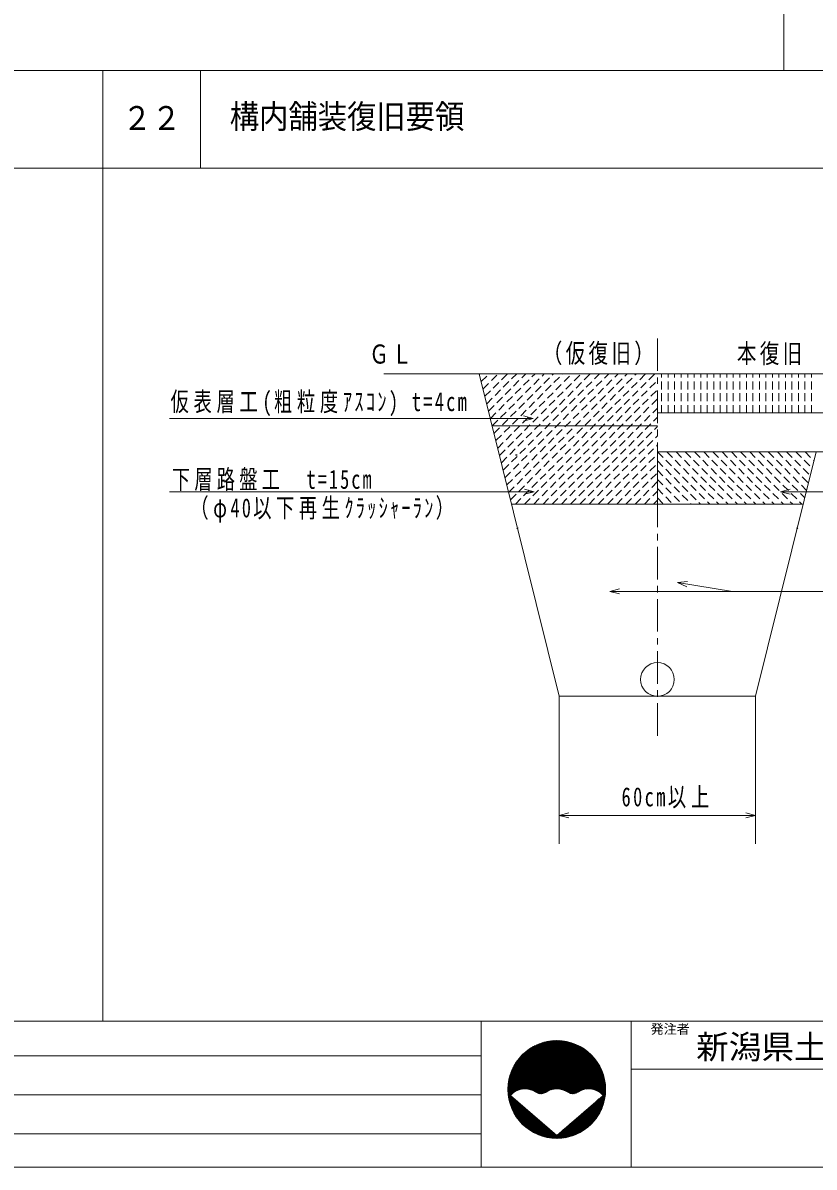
# Model space of a CAD drawing. Units: millimetres on the paper, enlarged 20 times, with parts at other scales. Extents: x -7805 to 8215, y -5592 to 5488.
# Drawn here: x -5376 to -2948, y -5592 to -2081 of the extents above; entities that cross this region are included whole.
import ezdxf
from ezdxf.enums import TextEntityAlignment as Align

# ---------------------------------------------------------------- set-up
doc = ezdxf.new("R2010")
doc.units = ezdxf.units.MM
doc.header["$LTSCALE"] = 20
doc.linetypes.add('CHAIN1', pattern=[8, 5, -1, 1, -1])
doc.linetypes.add('DASHED1', pattern=[1.8, 1.2, -0.6])
for name, color, linetype, lineweight in [('2-0_衛生', 4, 'Continuous', 35), ('B-0', 4, 'DASHED1', 18), ('F-0', 5, 'Continuous', 18)]:
    doc.layers.add(name, color=color, linetype=linetype, lineweight=lineweight)
doc.styles.add('ＭＳ ゴシック', font='')
doc.styles.get('ＭＳ ゴシック').set_extended_font_data('MS Gothic')

msp = doc.modelspace()

# ---------------------------------------------------------------- linework, layer by layer
at = {"layer": '2-0_衛生', "color": 7, "lineweight": 18}
for p, q in [((-3041.14, 1855.56), (-3041.14, -2226.51)), ((-7804.67, -2226.51), (8215.33, -2226.51)), ((-5131.32, -2226.51), (-5131.32, -5104.1)), ((-4831.32, -2226.51), (-4831.32, -2526.51)), ((-7804.67, -2526.51), (-1152.17, -2526.51))]:
    msp.add_line(p, q, dxfattribs=at)
at = {"layer": 'B-0', "linetype": 'CHAIN1'}
msp.add_line((-3428.69, -4268.65), (-3428.69, -3030.53), dxfattribs=at)
at = {"layer": 'B-0', "color": 7, "linetype": 'Continuous'}
for p, q in [((-3428.69, -3157.33), (-4268.25, -3157.33)), ((-3729.97, -4147.23), (-3975.34, -3157.33)), ((-3428.69, -3157.33), (-2583.52, -3157.33)), ((-3428.69, -3277.33), (-2732.2, -3277.33)), ((-3428.69, -3317.33), (-3935.68, -3317.33)), ((-3428.69, -3397.33), (-2732.2, -3397.33)), ((-3127.42, -4147.23), (-2941.54, -3397.33)), ((-3428.69, -3557.33), (-3876.19, -3557.33)), ((-3428.69, -3557.33), (-2981.2, -3557.33)), ((-3428.69, -4147.23), (-3729.97, -4147.23)), ((-3428.69, -4147.23), (-3127.42, -4147.23))]:
    msp.add_line(p, q, dxfattribs=at)
at = {"layer": 'B-0'}
for p, q in [((-3975.04, -3158.53), (-3973.84, -3157.33)), ((-3969.42, -3181.2), (-3945.55, -3157.33)), ((-3963.8, -3203.86), (-3917.27, -3157.33)), ((-3958.19, -3226.53), (-3888.98, -3157.33)), ((-3952.57, -3249.2), (-3860.7, -3157.33)), ((-3946.95, -3271.86), (-3832.42, -3157.33)), ((-3941.33, -3294.53), (-3804.13, -3157.33)), ((-3935.71, -3317.19), (-3775.85, -3157.33)), ((-3930.1, -3339.86), (-3747.56, -3157.33)), ((-3924.48, -3362.53), (-3719.28, -3157.33)), ((-3918.86, -3385.19), (-3690.99, -3157.33)), ((-3913.24, -3407.86), (-3662.71, -3157.33)), ((-3907.62, -3430.52), (-3634.43, -3157.33)), ((-3902, -3453.19), (-3606.14, -3157.33)), ((-3896.39, -3475.86), (-3577.86, -3157.33)), ((-3890.77, -3498.52), (-3549.57, -3157.33)), ((-3885.15, -3521.19), (-3521.29, -3157.33)), ((-3879.53, -3543.86), (-3493, -3157.33)), ((-3864.72, -3557.33), (-3464.72, -3157.33)), ((-3836.43, -3557.33), (-3436.44, -3157.33)), ((-3415.83, -3277.33), (-3415.83, -3157.33)), ((-3395.83, -3277.33), (-3395.83, -3157.33)), ((-3375.83, -3277.33), (-3375.83, -3157.33)), ((-3355.83, -3277.33), (-3355.83, -3157.33)), ((-3335.83, -3277.33), (-3335.83, -3157.33)), ((-3315.83, -3277.33), (-3315.83, -3157.33)), ((-3295.83, -3277.33), (-3295.83, -3157.33)), ((-3275.83, -3277.33), (-3275.83, -3157.33)), ((-3255.83, -3277.33), (-3255.83, -3157.33)), ((-3235.83, -3277.33), (-3235.83, -3157.33)), ((-3215.83, -3277.33), (-3215.83, -3157.33)), ((-3195.83, -3277.33), (-3195.83, -3157.33)), ((-3175.83, -3277.33), (-3175.83, -3157.33)), ((-3155.83, -3277.33), (-3155.83, -3157.33)), ((-3135.83, -3277.33), (-3135.83, -3157.33)), ((-3115.83, -3277.33), (-3115.83, -3157.33)), ((-3095.83, -3277.33), (-3095.83, -3157.33)), ((-3075.83, -3277.33), (-3075.83, -3157.33)), ((-3055.83, -3277.33), (-3055.83, -3157.33)), ((-3035.83, -3277.33), (-3035.83, -3157.33)), ((-3015.83, -3277.33), (-3015.83, -3157.33)), ((-2995.83, -3277.33), (-2995.83, -3157.33)), ((-2975.83, -3277.33), (-2975.83, -3157.33)), ((-2955.83, -3277.33), (-2955.83, -3157.33)), ((-3808.15, -3557.33), (-3428.69, -3177.87)), ((-3779.87, -3557.33), (-3428.69, -3206.16)), ((-3751.58, -3557.33), (-3428.69, -3234.44)), ((-3723.3, -3557.33), (-3428.69, -3262.72)), ((-3695.01, -3557.33), (-3428.69, -3291.01)), ((-3666.73, -3557.33), (-3428.69, -3319.29)), ((-3638.44, -3557.33), (-3428.69, -3347.58)), ((-3610.16, -3557.33), (-3428.69, -3375.86)), ((-3581.88, -3557.33), (-3428.69, -3404.14)), ((-3428.14, -3397.33), (-3268.14, -3557.33)), ((-3399.86, -3397.33), (-3239.86, -3557.33)), ((-3371.57, -3397.33), (-3211.57, -3557.33)), ((-3343.29, -3397.33), (-3183.29, -3557.33)), ((-3315, -3397.33), (-3155, -3557.33)), ((-3286.72, -3397.33), (-3126.72, -3557.33)), ((-3258.44, -3397.33), (-3098.44, -3557.33)), ((-3230.15, -3397.33), (-3070.15, -3557.33)), ((-3201.87, -3397.33), (-3041.87, -3557.33)), ((-3173.58, -3397.33), (-3013.58, -3557.33)), ((-3145.3, -3397.33), (-2985.3, -3557.33)), ((-3117.01, -3397.33), (-2976.39, -3537.95)), ((-3088.73, -3397.33), (-2970.77, -3515.28)), ((-3060.45, -3397.33), (-2965.16, -3492.62)), ((-3032.16, -3397.33), (-2959.54, -3469.95)), ((-3003.88, -3397.33), (-2953.92, -3447.28)), ((-2975.59, -3397.33), (-2948.3, -3424.62)), ((-3553.59, -3557.33), (-3428.69, -3432.43)), ((-3428.69, -3425.06), (-3296.43, -3557.33)), ((-3525.31, -3557.33), (-3428.69, -3460.71)), ((-3428.69, -3453.34), (-3324.71, -3557.33)), ((-3497.02, -3557.33), (-3428.69, -3489)), ((-3428.69, -3481.63), (-3352.99, -3557.33)), ((-3428.69, -3509.91), (-3381.28, -3557.33)), ((-3468.74, -3557.33), (-3428.69, -3517.28)), ((-3440.45, -3557.33), (-3428.69, -3545.57)), ((-3428.69, -3538.19), (-3409.56, -3557.33))]:
    msp.add_line(p, q, dxfattribs=at)
at = {"layer": 'B-0', "linetype": 'Continuous'}
for p, q in [((-4926.26, -3294.58), (-3809.96, -3294.58)), ((-3839.79, -3286.7), (-3809.96, -3294.58)), ((-3809.96, -3294.58), (-3839.79, -3302.45)), ((-3428.69, -3397.33), (-3428.69, -3557.33)), ((-3836.35, -3511.48), (-3806.53, -3519.36)), ((-3021.04, -3511.48), (-3050.86, -3519.36)), ((-4926.26, -3519.36), (-3806.53, -3519.36)), ((-3806.53, -3519.36), (-3836.35, -3527.24)), ((-3050.86, -3519.36), (-3021.04, -3527.24)), ((-1440.19, -3519.36), (-3050.86, -3519.36)), ((-3544.88, -3817.2), (-3574.71, -3825.08)), ((-3574.71, -3825.08), (-3544.88, -3832.96)), ((-1964.04, -3825.08), (-3574.71, -3825.08)), ((-3336.42, -3795.25), (-3367.11, -3798.37)), ((-3367.11, -3798.37), (-3338.89, -3810.82)), ((-3198.48, -3825.08), (-3367.11, -3798.37)), ((-3729.97, -4147.23), (-3729.97, -4599.82)), ((-3127.42, -4512.52), (-3729.97, -4512.52))]:
    msp.add_line(p, q, dxfattribs=at)
at = {"layer": 'B-0', "color": 3, "linetype": 'Continuous', "lineweight": 35}
for p, q in [((-3860.97, -3407.81), (-3861.6, -3405.26)), ((-3857.53, -3632.6), (-3858.17, -3630.05)), ((-2999.85, -3632.6), (-2999.22, -3630.05))]:
    msp.add_line(p, q, dxfattribs=at)
at = {"layer": 'B-0', "linetype": 'Continuous'}
for points in [[(-3127.42, -4147.23), (-3127.42, -4442.53), (-3127.42, -4599.82)], [(-3700.15, -4504.64), (-3729.97, -4512.52), (-3700.15, -4520.4)], [(-3157.24, -4520.4), (-3127.42, -4512.52), (-3157.24, -4504.64)]]:
    msp.add_lwpolyline(points, dxfattribs=at)
at = {"layer": 'B-0', "color": 7, "linetype": 'Continuous'}
msp.add_circle((-3428.69, -4095.46), 51.77, dxfattribs=at)
at = {"layer": 'F-0', "color": 7}
for p, q in [((-5131.32, -5104.1), (-5131.32, -5143.78)), ((-7804.68, -5143.78), (4073.01, -5143.78)), ((-3969.68, -5592.1), (-3969.68, -5143.78)), ((-3509.68, -5592.1), (-3509.68, -5143.78)), ((-7556.68, -5250.34), (-3969.68, -5250.34)), ((-3509.68, -5291.78), (25.32, -5291.78)), ((-7556.68, -5370.34), (-3969.68, -5370.34)), ((-7556.68, -5490.34), (-3969.68, -5490.34)), ((8035.31, -5592.1), (-7804.68, -5592.1)), ((8199.32, -5592.1), (-7804.67, -5592.1))]:
    msp.add_line(p, q, dxfattribs=at)
at = {"layer": 'F-0'}
for p, q in [((-3887.68, -5353.95), (-3737.5, -5203.78)), ((-3887.65, -5351.1), (-3740.35, -5203.8)), ((-3887.65, -5356.75), (-3734.7, -5203.81)), ((-3887.57, -5348.19), (-3743.26, -5203.88)), ((-3887.57, -5359.5), (-3731.95, -5203.89)), ((-3887.44, -5362.2), (-3729.25, -5204.02)), ((-3887.43, -5345.23), (-3746.23, -5204.02)), ((-3887.27, -5364.86), (-3726.6, -5204.19)), ((-3887.23, -5342.19), (-3749.26, -5204.23)), ((-3887.05, -5367.47), (-3723.99, -5204.41)), ((-3886.96, -5339.09), (-3752.36, -5204.5)), ((-3886.79, -5370.04), (-3721.41, -5204.66)), ((-3886.61, -5335.92), (-3755.54, -5204.85)), ((-3886.49, -5372.57), (-3718.88, -5204.96)), ((-3886.18, -5332.66), (-3758.79, -5205.27)), ((-3886.16, -5375.06), (-3716.39, -5205.3)), ((-3885.79, -5377.52), (-3713.94, -5205.67)), ((-3885.67, -5329.32), (-3762.14, -5205.79)), ((-3885.06, -5325.88), (-3765.57, -5206.4)), ((-3884.34, -5322.34), (-3769.12, -5207.11)), ((-3883.51, -5318.68), (-3772.78, -5207.95)), ((-3882.54, -5314.88), (-3776.57, -5208.91)), ((-3881.43, -5310.94), (-3780.52, -5210.03)), ((-3880.13, -5306.81), (-3784.64, -5211.32)), ((-3878.63, -5302.49), (-3788.97, -5212.82)), ((-3876.88, -5297.9), (-3793.55, -5214.58)), ((-3874.82, -5293.01), (-3798.45, -5216.64)), ((-3872.34, -5287.71), (-3803.75, -5219.12)), ((-3869.3, -5281.83), (-3809.62, -5222.16)), ((-3865.65, -5360.21), (-3711.52, -5206.08)), ((-3865.38, -5275.09), (-3816.37, -5226.08)), ((-3859.8, -5266.68), (-3824.78, -5231.66)), ((-3859.68, -5357.07), (-3709.13, -5206.52)), ((-3854.94, -5355.16), (-3706.78, -5207)), ((-3850.83, -5353.88), (-3704.46, -5207.5)), ((-3847.13, -5353), (-3702.17, -5208.04)), ((-3843.71, -5352.41), (-3699.91, -5208.61)), ((-3840.51, -5352.05), (-3697.68, -5209.21)), ((-3837.5, -5351.87), (-3695.48, -5209.84)), ((-3834.65, -5351.84), (-3693.3, -5210.49)), ((-3831.92, -5351.94), (-3691.16, -5211.18)), ((-3829.31, -5352.16), (-3689.04, -5211.88)), ((-3826.8, -5352.48), (-3686.94, -5212.62)), ((-3824.39, -5352.89), (-3684.88, -5213.38)), ((-3822.06, -5353.39), (-3682.83, -5214.17)), ((-3819.81, -5353.97), (-3680.81, -5214.98)), ((-3817.63, -5354.62), (-3678.82, -5215.81)), ((-3815.52, -5355.34), (-3676.85, -5216.67)), ((-3813.48, -5356.12), (-3674.9, -5217.55)), ((-3811.5, -5356.97), (-3672.98, -5218.45)), ((-3809.57, -5357.88), (-3671.07, -5219.38)), ((-3807.71, -5358.84), (-3669.19, -5220.33)), ((-3805.9, -5359.86), (-3667.34, -5221.3)), ((-3804.14, -5360.93), (-3665.5, -5222.29)), ((-3802.44, -5362.05), (-3663.68, -5223.3)), ((-3800.71, -5363.16), (-3661.89, -5224.33)), ((-3798.87, -5364.14), (-3660.12, -5225.39)), ((-3796.91, -5365.01), (-3658.36, -5226.46)), ((-3794.81, -5365.74), (-3656.63, -5227.56)), ((-3792.57, -5366.33), (-3654.92, -5228.68)), ((-3790.16, -5366.75), (-3653.23, -5229.81)), ((-3787.55, -5366.96), (-3651.55, -5230.97)), ((-3784.67, -5366.92), (-3649.9, -5232.14)), ((-3846.64, -5250.69), (-3840.76, -5244.82)), ((-3781.43, -5366.5), (-3648.27, -5233.34)), ((-3777.61, -5365.51), (-3646.65, -5234.55)), ((-3772.41, -5363.14), (-3645.06, -5235.79)), ((-3765.1, -5358.65), (-3643.48, -5237.04)), ((-3759.78, -5356.17), (-3641.93, -5238.31)), ((-3755.35, -5354.56), (-3640.39, -5239.61)), ((-3751.43, -5353.47), (-3638.87, -5240.92)), ((-3747.85, -5352.72), (-3637.38, -5242.25)), ((-3744.53, -5352.23), (-3635.9, -5243.6)), ((-3741.42, -5351.95), (-3634.43, -5244.96)), ((-3738.48, -5351.84), (-3632.99, -5246.35)), ((-3735.68, -5351.86), (-3631.57, -5247.75)), ((-3733, -5352.02), (-3630.17, -5249.18)), ((-3730.44, -5352.28), (-3628.78, -5250.62)), ((-3727.97, -5352.64), (-3627.41, -5252.08)), ((-3725.59, -5353.09), (-3626.07, -5253.56)), ((-3723.3, -5353.62), (-3624.74, -5255.06)), ((-3721.08, -5354.23), (-3623.43, -5256.58)), ((-3718.93, -5354.91), (-3622.14, -5258.12)), ((-3716.85, -5355.66), (-3620.87, -5259.68)), ((-3714.83, -5356.47), (-3619.61, -5261.25)), ((-3712.88, -5357.35), (-3618.38, -5262.85)), ((-3710.98, -5358.28), (-3617.17, -5264.46)), ((-3709.14, -5359.26), (-3615.97, -5266.1)), ((-3707.35, -5360.3), (-3614.8, -5267.75)), ((-3705.62, -5361.4), (-3613.64, -5269.43)), ((-3703.93, -5362.54), (-3612.51, -5271.12)), ((-3702.15, -5363.59), (-3611.39, -5272.83)), ((-3700.25, -5364.52), (-3610.3, -5274.57)), ((-3698.24, -5365.34), (-3609.22, -5276.32)), ((-3696.09, -5366.01), (-3608.17, -5278.1)), ((-3693.78, -5366.53), (-3607.14, -5279.89)), ((-3691.29, -5366.87), (-3606.13, -5281.71)), ((-3688.57, -5366.98), (-3605.14, -5283.55)), ((-3685.56, -5366.79), (-3604.17, -5285.41)), ((-3682.11, -5366.18), (-3603.22, -5287.29)), ((-3677.88, -5364.78), (-3602.29, -5289.19)), ((-3671.2, -5360.92), (-3601.39, -5291.12)), ((-3664.9, -5357.45), (-3600.51, -5293.07)), ((-3660.03, -5355.41), (-3599.66, -5295.04)), ((-3655.84, -5354.05), (-3598.82, -5297.03)), ((-3652.08, -5353.12), (-3598.02, -5299.05)), ((-3648.62, -5352.49), (-3597.23, -5301.1)), ((-3645.4, -5352.09), (-3596.47, -5303.17)), ((-3642.36, -5351.88), (-3595.74, -5305.26)), ((-3639.48, -5351.83), (-3595.03, -5307.38)), ((-3636.73, -5351.91), (-3594.35, -5309.53)), ((-3634.11, -5352.12), (-3593.7, -5311.71)), ((-3631.58, -5352.42), (-3593.07, -5313.91)), ((-3629.16, -5352.82), (-3592.48, -5316.14)), ((-3626.81, -5353.31), (-3591.91, -5318.4)), ((-3624.55, -5353.87), (-3591.37, -5320.69)), ((-3622.36, -5354.51), (-3590.86, -5323.02)), ((-3620.24, -5355.22), (-3590.39, -5325.37)), ((-3618.19, -5356), (-3589.95, -5327.76)), ((-3616.2, -5356.84), (-3589.54, -5330.18)), ((-3614.27, -5357.73), (-3589.17, -5332.64)), ((-3612.39, -5358.69), (-3588.84, -5335.13)), ((-3879.62, -5371.94), (-3737.68, -5495.38)), ((-3737.68, -5495.38), (-3595.73, -5371.94)), ((-3725.91, -5503.32), (-3588.14, -5365.54)), ((-3722.81, -5503.04), (-3588.42, -5368.65)), ((-3719.63, -5502.69), (-3588.77, -5371.83)), ((-3610.58, -5359.7), (-3588.54, -5337.67)), ((-3608.81, -5360.76), (-3588.29, -5340.24)), ((-3607.1, -5361.88), (-3588.07, -5342.85)), ((-3605.44, -5363.04), (-3587.9, -5345.51)), ((-3603.82, -5364.26), (-3587.78, -5348.21)), ((-3602.26, -5365.53), (-3587.7, -5350.97)), ((-3600.75, -5366.84), (-3587.68, -5353.77)), ((-3599.28, -5368.2), (-3587.7, -5356.62)), ((-3597.87, -5369.62), (-3587.79, -5359.54)), ((-3596.5, -5371.08), (-3587.93, -5362.51)), ((-3885.38, -5379.94), (-3878.42, -5372.98)), ((-3884.94, -5382.33), (-3876.91, -5374.3)), ((-3884.46, -5384.68), (-3875.4, -5375.61)), ((-3883.95, -5387), (-3873.88, -5376.93)), ((-3883.41, -5389.29), (-3872.37, -5378.25)), ((-3882.84, -5391.55), (-3870.86, -5379.56)), ((-3882.25, -5393.78), (-3869.34, -5380.88)), ((-3881.62, -5395.98), (-3867.83, -5382.19)), ((-3880.96, -5398.15), (-3866.32, -5383.51)), ((-3880.28, -5400.3), (-3864.81, -5384.82)), ((-3879.57, -5402.42), (-3863.29, -5386.14)), ((-3878.84, -5404.51), (-3861.78, -5387.46)), ((-3878.08, -5406.58), (-3860.27, -5388.77)), ((-3877.29, -5408.62), (-3858.75, -5390.09)), ((-3876.48, -5410.64), (-3857.24, -5391.4)), ((-3875.65, -5412.64), (-3855.73, -5392.72)), ((-3874.79, -5414.61), (-3854.22, -5394.03)), ((-3873.91, -5416.55), (-3852.7, -5395.35)), ((-3873, -5418.48), (-3851.19, -5396.66)), ((-3872.08, -5420.38), (-3849.68, -5397.98)), ((-3871.13, -5422.26), (-3848.16, -5399.3)), ((-3870.16, -5424.12), (-3846.65, -5400.61)), ((-3869.17, -5425.96), (-3845.14, -5401.93)), ((-3868.16, -5427.77), (-3843.63, -5403.24)), ((-3867.12, -5429.57), (-3842.11, -5404.56)), ((-3866.07, -5431.34), (-3840.6, -5405.87)), ((-3864.99, -5433.09), (-3839.09, -5407.19)), ((-3731.92, -5503.67), (-3629.94, -5401.69)), ((-3728.95, -5503.53), (-3608.25, -5382.83)), ((-3716.37, -5502.26), (-3589.2, -5375.09)), ((-3713.02, -5501.74), (-3589.72, -5378.44)), ((-3709.58, -5501.12), (-3590.33, -5381.88)), ((-3706.03, -5500.4), (-3591.05, -5385.43)), ((-3702.36, -5499.56), (-3591.89, -5389.1)), ((-3698.56, -5498.59), (-3592.87, -5392.9)), ((-3694.6, -5497.46), (-3593.99, -5396.86)), ((-3690.47, -5496.16), (-3595.3, -5400.99)), ((-3686.13, -5494.64), (-3596.81, -5405.33)), ((-3863.9, -5434.83), (-3837.57, -5408.51)), ((-3862.78, -5436.54), (-3836.06, -5409.82)), ((-3861.64, -5438.23), (-3834.55, -5411.14)), ((-3860.49, -5439.9), (-3833.04, -5412.45)), ((-3859.31, -5441.56), (-3831.52, -5413.77)), ((-3858.12, -5443.19), (-3830.01, -5415.08)), ((-3856.9, -5444.8), (-3828.5, -5416.4)), ((-3855.67, -5446.4), (-3826.98, -5417.71)), ((-3854.41, -5447.97), (-3825.47, -5419.03)), ((-3853.14, -5449.53), (-3823.96, -5420.35)), ((-3851.85, -5451.06), (-3822.45, -5421.66)), ((-3850.54, -5452.58), (-3820.93, -5422.98)), ((-3849.21, -5454.08), (-3819.42, -5424.29)), ((-3847.86, -5455.56), (-3817.91, -5425.61)), ((-3846.49, -5457.02), (-3816.4, -5426.92)), ((-3845.11, -5458.46), (-3814.88, -5428.24)), ((-3843.7, -5459.89), (-3813.37, -5429.55)), ((-3842.28, -5461.29), (-3811.86, -5430.87)), ((-3840.83, -5462.68), (-3810.34, -5432.19)), ((-3839.37, -5464.04), (-3808.83, -5433.5)), ((-3837.89, -5465.39), (-3807.32, -5434.82)), ((-3836.39, -5466.72), (-3805.81, -5436.13)), ((-3834.87, -5468.03), (-3804.29, -5437.45)), ((-3833.34, -5469.32), (-3802.78, -5438.76)), ((-3831.78, -5470.59), (-3801.27, -5440.08)), ((-3830.2, -5471.84), (-3799.75, -5441.39)), ((-3828.61, -5473.08), (-3798.24, -5442.71)), ((-3737.69, -5503.78), (-3673.34, -5439.43)), ((-3734.83, -5503.75), (-3651.64, -5420.56)), ((-3681.53, -5492.87), (-3598.58, -5409.93)), ((-3676.61, -5490.79), (-3600.67, -5414.84)), ((-3671.28, -5488.29), (-3603.17, -5420.17)), ((-3665.37, -5485.2), (-3606.25, -5426.09)), ((-3658.56, -5481.22), (-3610.24, -5432.9)), ((-3650, -5475.49), (-3615.97, -5441.46)), ((-3826.99, -5474.29), (-3796.73, -5444.03)), ((-3825.36, -5475.48), (-3795.22, -5445.34)), ((-3823.7, -5476.66), (-3793.7, -5446.66)), ((-3822.03, -5477.81), (-3792.19, -5447.97)), ((-3820.34, -5478.95), (-3790.68, -5449.29)), ((-3818.62, -5480.06), (-3789.16, -5450.6)), ((-3816.89, -5481.16), (-3787.65, -5451.92)), ((-3815.14, -5482.23), (-3786.14, -5453.24)), ((-3813.36, -5483.29), (-3784.63, -5454.55)), ((-3811.56, -5484.32), (-3783.11, -5455.87)), ((-3809.75, -5485.33), (-3781.6, -5457.18)), ((-3807.91, -5486.32), (-3780.09, -5458.5)), ((-3806.05, -5487.29), (-3778.57, -5459.81)), ((-3804.17, -5488.24), (-3777.06, -5461.13)), ((-3802.27, -5489.16), (-3775.55, -5462.44)), ((-3800.34, -5490.06), (-3774.04, -5463.76)), ((-3798.39, -5490.94), (-3772.52, -5465.08)), ((-3796.42, -5491.8), (-3771.01, -5466.39)), ((-3794.42, -5492.63), (-3769.5, -5467.71)), ((-3792.4, -5493.44), (-3767.98, -5469.02)), ((-3790.36, -5494.22), (-3766.47, -5470.34)), ((-3788.29, -5494.98), (-3764.96, -5471.65)), ((-3786.19, -5495.72), (-3763.45, -5472.97)), ((-3784.07, -5496.42), (-3761.93, -5474.28)), ((-3781.93, -5497.1), (-3760.42, -5475.6)), ((-3779.75, -5497.76), (-3758.91, -5476.92)), ((-3743.24, -5503.68), (-3716.73, -5477.16)), ((-3740.49, -5503.75), (-3695.03, -5458.29)), ((-3777.55, -5498.38), (-3757.4, -5478.23)), ((-3775.32, -5498.98), (-3755.88, -5479.55)), ((-3773.05, -5499.55), (-3754.37, -5480.86)), ((-3770.76, -5500.09), (-3752.86, -5482.18)), ((-3768.44, -5500.59), (-3751.34, -5483.49)), ((-3766.09, -5501.07), (-3749.83, -5484.81)), ((-3763.7, -5501.51), (-3748.32, -5486.13)), ((-3761.28, -5501.91), (-3746.81, -5487.44)), ((-3758.82, -5502.28), (-3745.29, -5488.76)), ((-3756.32, -5502.62), (-3743.78, -5490.07)), ((-3753.79, -5502.91), (-3742.27, -5491.39)), ((-3751.22, -5503.17), (-3740.75, -5492.7)), ((-3748.6, -5503.38), (-3739.24, -5494.02)), ((-3745.95, -5503.55), (-3737.73, -5495.33))]:
    msp.add_line(p, q, dxfattribs=at)
msp.add_circle((-3737.68, -5353.78), 150, dxfattribs=at)
for centre, radius, start, end in [((-3835.48, -5410.33), 58.5, 54.9904, 138.98872), ((-3786.58, -5338.93), 28.05, 236.8522, 305.66466), ((-3737.68, -5410.33), 58.5, 54.9904, 123.80286), ((-3688.78, -5338.93), 28.05, 236.8522, 305.66466), ((-3639.88, -5410.33), 58.5, 41.01126, 123.80286)]:
    msp.add_arc(centre, radius, start, end, dxfattribs=at)

# ---------------------------------------------------------------- texts
at = {"layer": '2-0_衛生', "color": 7, "style": 'ＭＳ ゴシック', "width": 0.9}
for s, p in [('２２', (-5070.78, -2431.02)), ('\u3000構内舗装復旧要領', (-4831.32, -2426.51))]:
    msp.add_text(s, height=73.31, dxfattribs=at).set_placement(p, align=Align.BOTTOM_LEFT)
at = {"layer": 'B-0', "color": 7, "char_height": 58.65, "attachment_point": 7, "style": 'ＭＳ ゴシック'}
for s, insert in [('\\T1.17;\\W0.75;（仮復旧）', (-3780.52, -3131.07)), ('\\T1.17;\\W0.75;ＧＬ', (-4313.03, -3127.19)), ('\\T1.17;\\W0.75;本復旧', (-3184.81, -3131.07)), ('\\T1.26;\\W0.7;仮表層工(粗粒度ｱｽｺﾝ)\\~t=4cm', (-4923.08, -3287.62)), ('\\T1.23;\\W0.7;下層路盤工\u3000t=15cm', (-4918.91, -3516.87)), ('\\T1.25;\\W0.7;（φ40以下再生ｸﾗｯｼｬｰﾗﾝ）', (-4862.26, -3614.09)), ('\\T1.27;\\W0.7;60cm以上', (-3538.72, -4491.56))]:
    msp.add_mtext(s, dxfattribs=dict(at, insert=insert))
at = {"layer": 'F-0', "color": 7, "style": 'ＭＳ ゴシック'}
for s, height, p in [('発注者', 29.33, (-3449.68, -5191.78)), ('新潟県土木部都市局営繕課', 73.31, (-3309.68, -5281.78))]:
    msp.add_text(s, height=height, dxfattribs=at).set_placement(p, align=Align.BOTTOM_LEFT)

doc.saveas('drawing.dxf')
